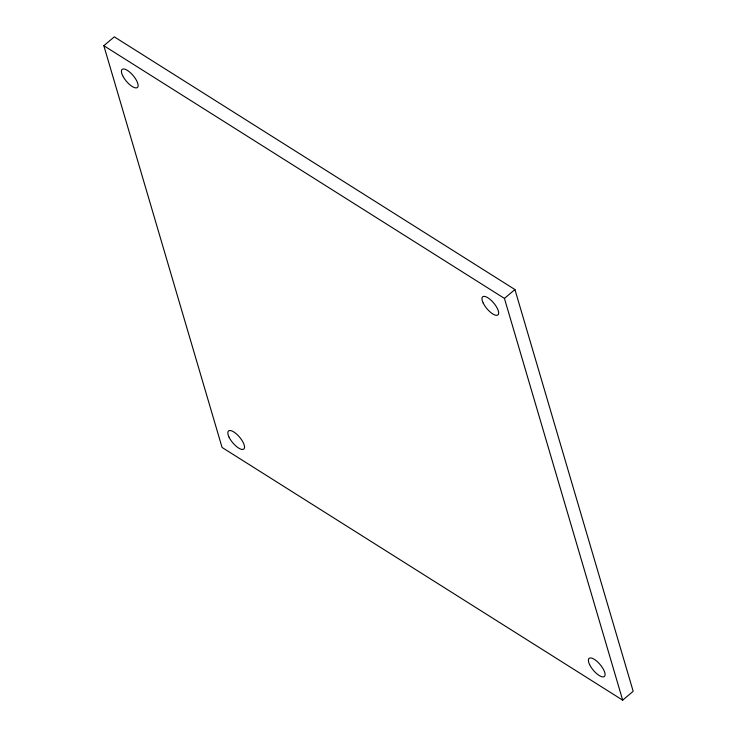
<?xml version="1.0" encoding="UTF-8"?>
<svg xmlns="http://www.w3.org/2000/svg" width="737" height="737" viewBox="0 0 737 737"><rect width="100%" height="100%" fill="white"/><g stroke="black" fill="none" stroke-linecap="round" stroke-linejoin="round"><path stroke-width="1.11" d="M103.825 45.703L114.327 36.85L514.933 289.549L633.175 691.297L622.673 700.15L222.067 447.451L103.825 45.703L504.44 298.411L622.673 700.15M504.44 298.411L514.933 289.549M122.646 75.625A11.847 4.422 49.8 0 0 137.11 87.685A11.847 4.422 49.8 0 0 129.555 71.977A11.847 4.422 49.8 0 0 122.646 75.625M229.06 437.188A11.847 4.422 49.8 0 0 243.523 449.248A11.847 4.422 49.8 0 0 235.969 433.54A11.847 4.422 49.8 0 0 229.06 437.188M589.609 664.627A11.847 4.422 49.8 0 0 604.073 676.686A11.847 4.422 49.8 0 0 596.528 660.978A11.847 4.422 49.8 0 0 589.609 664.627M483.196 303.064A11.847 4.422 49.8 0 0 497.659 315.114A11.847 4.422 49.8 0 0 490.105 299.406A11.847 4.422 49.8 0 0 483.196 303.064"/></g></svg>
